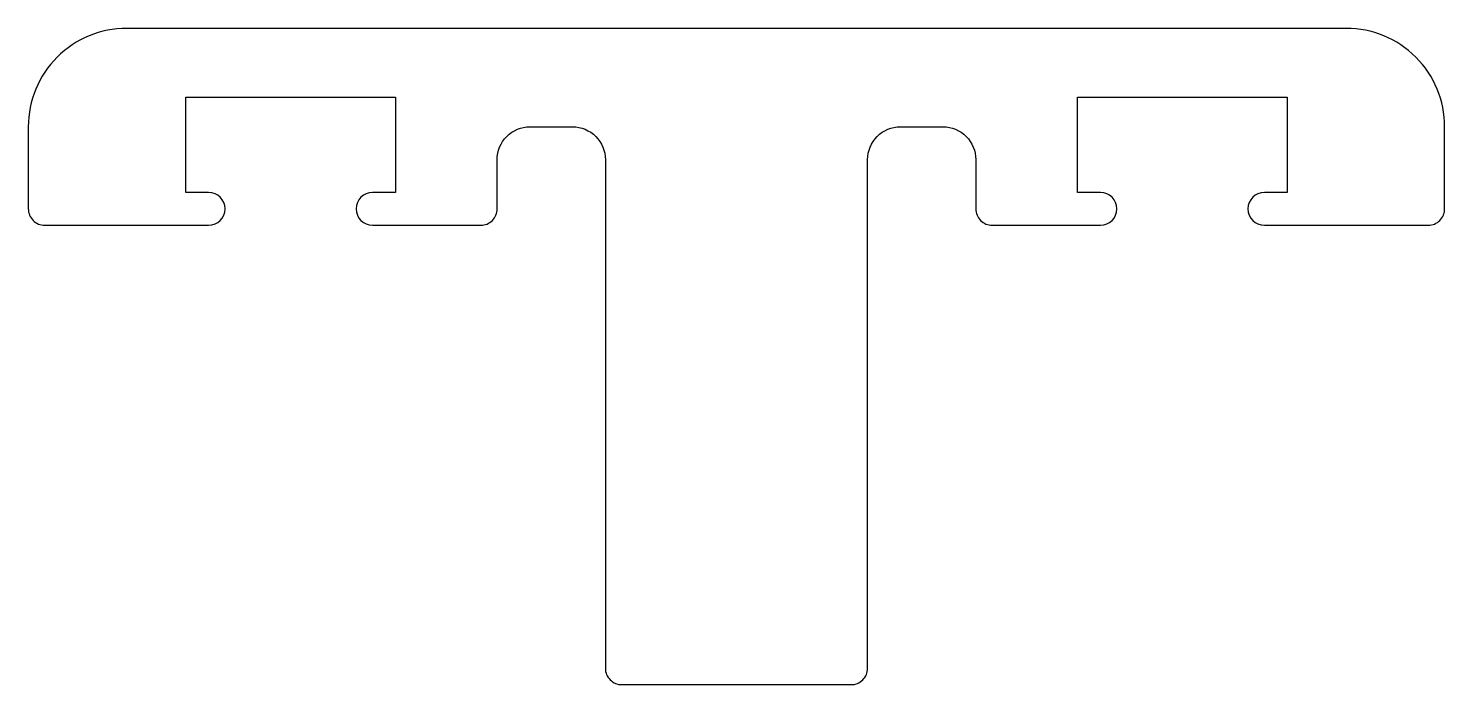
# Model space of a CAD drawing. Extents: x 151.5 to 194.7, y 214.3 to 234.3.
import ezdxf

# ---------------------------------------------------------------- set-up
doc = ezdxf.new("R2010")
doc.units = 0
doc.layers.get('0').update_dxf_attribs({"linetype": 'CONTINUOUS'})

msp = doc.modelspace()

# ---------------------------------------------------------------- linework, layer by layer
msp.add_lwpolyline([(169.13, 230.263), (169.13, 214.763, 0.414214), (169.63, 214.263), (176.63, 214.263, 0.414214), (177.13, 214.763), (177.13, 230.263, -0.414214), (178.13, 231.263), (179.43, 231.263, -0.414214), (180.43, 230.263), (180.43, 228.763, 0.414214), (180.93, 228.263), (184.23, 228.263, 1), (184.23, 229.263), (183.53, 229.263), (183.53, 232.163), (189.93, 232.163), (189.93, 229.263), (189.23, 229.263, 1), (189.23, 228.263), (194.23, 228.263, 0.414214), (194.73, 228.763), (194.73, 231.263, 0.414214), (191.73, 234.263), (173.13, 234.263), (154.53, 234.263, 0.414214), (151.53, 231.263), (151.53, 228.763, 0.414214), (152.03, 228.263), (157.03, 228.263, 1), (157.03, 229.263), (156.33, 229.263), (156.33, 232.163), (162.73, 232.163), (162.73, 229.263), (162.03, 229.263, 1), (162.03, 228.263), (165.33, 228.263, 0.414214), (165.83, 228.763), (165.83, 230.263, -0.414214), (166.83, 231.263), (168.13, 231.263, -0.414214)], format="xyb", close=True)

doc.saveas('drawing.dxf')
